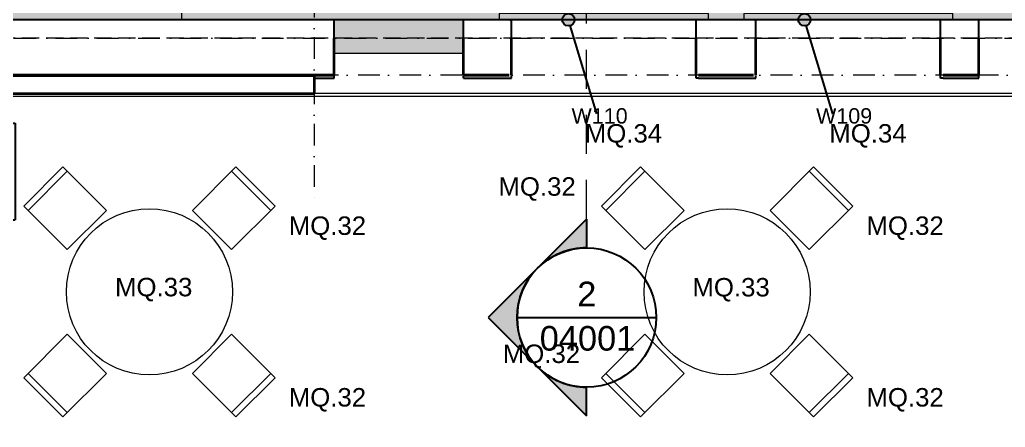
# Model space of a CAD drawing. Header units: millimetres. Extents: x -14278 to 101596, y -22378 to 34603.
# Drawn here: x 13807 to 21816, y -3161 to 150 of the extents above; entities that cross this region are included whole.
import ezdxf
from ezdxf.enums import TextEntityAlignment as Align

# ---------------------------------------------------------------- set-up
doc = ezdxf.new("R2010")
doc.units = ezdxf.units.MM
doc.header["$MEASUREMENT"] = 0
for name, pattern in [('Dot & Dashed', [335.138881, 176.388884, -88.194442, 0, -70.555556]), ('Hidden Line', [195.611112, 141.111112, -54.5]), ('Long Dashed', [529.166651, 317.499995, -211.666656])]:
    doc.linetypes.add(name, pattern=pattern)
for name, color, linetype in [('A-Zz_20_10_90-T_TextFFEInternal', 7, 'Continuous'), ('A-Zz_20_10_90-T_TextWindow', 7, 'Continuous'), ('A-Zz_60_50_80-P_MarkerSection', 7, 'Continuous'), ('NewA-Ee_25_10-M_WallsExternal', 7, 'Continuous'), ('NewA-Ee_30_40-M_Floors', 7, 'Continuous'), ('NewA-Ee_30_60-M_Pavements', 7, 'Continuous'), ('NewA-Ee_40_20-M_GeneralFFAndEInternalFixed', 7, 'Continuous'), ('NewA-Ee_40_20-M_GeneralFFAndEInternalMovable', 7, 'Continuous'), ('NewA-SL-M_SpacesExternal', 7, 'Continuous'), ('NewA-SL-M_SpacesInternal', 7, 'Continuous'), ('NewA-Zz_20_10_90-T_TextFFEInternal', 7, 'Continuous'), ('NewA-Zz_35_40_80-M_GridStructural', 7, 'Continuous'), ('NewA-Zz_50_10_70-P_BoundarySiteRed', 7, 'Continuous'), ('NewA-Zz_50_90_00-M_GrossInternal', 7, 'Continuous')]:
    doc.layers.add(name, color=color, linetype=linetype)
doc.styles.add('GENERATED_STYLE_1', font='')
doc.styles.get('GENERATED_STYLE_1').set_extended_font_data('Arial')

# ---------------------------------------------------------------- blocks, each defined once
blk = doc.blocks.new('Beam_1_1', base_point=(28050, 0))
at = {"layer": 'NewA-Ee_25_10-M_WallsExternal', "color": 6, "linetype": 'Hidden Line', "lineweight": 13}
blk.add_line((28050, 0), (8350, 0), dxfattribs=at)
blk = doc.blocks.new('RECREATION_DINING ROOM_118_18_1', base_point=(18506.4, 5622.1))
at = {"layer": 'NewA-SL-M_SpacesInternal', "color": 253, "linetype": 'Continuous', "lineweight": 13}
blk.add_line((16200, 150.3), (27899.7, 150.3), dxfattribs=at)
at = {"layer": 'NewA-SL-M_SpacesInternal', "color": 5, "lineweight": 70, "style": 'GENERATED_STYLE_1'}
for tag, height, p in [('ROOM_NAME', 200, (16634.6, 5929.9)), ('ROOM_NUMBER', 150, (16634.6, 5627.1)), ('adj_text', 150, (16634.6, 5391.4))]:
    blk.add_attdef(tag, text='', height=height, dxfattribs=at).set_placement(p, align=Align.TOP_LEFT)
blk = doc.blocks.new('BAR_119_19_1', base_point=(13074.2, -1043.6))
at = {"layer": 'NewA-SL-M_SpacesInternal', "color": 253, "linetype": 'Continuous', "lineweight": 13}
for p, q in [((15124.9, 6195.8), (13600.5, 6195.8)), ((13600.5, 6195.8), (13600.5, 4242)), ((15124.9, 4371.8), (15124.9, 6195.8)), ((14759.3, 4246.8), (14759.3, 4371.8)), ((14759.3, 4371.8), (15124.9, 4371.8)), ((15124.9, 4246.8), (14759.3, 4246.8)), ((15249.9, 4248), (15124.9, 4248)), ((15124.9, 4248), (15124.9, 4246.8)), ((15400.7, 4248), (15249.9, 4248)), ((12924.2, 4242), (12924.2, 496.7)), ((13600.5, 4242), (12924.2, 4242)), ((14759.3, 1222.6), (14759.3, 1347.6)), ((14759.3, 1347.6), (15249.9, 1347.6)), ((15249.9, 1347.6), (15400.7, 1347.6)), ((15124.9, 1222.6), (14759.3, 1222.6)), ((15124.9, 150.3), (15124.9, 1222.6)), ((12924.2, 496.7), (13275, 496.7)), ((13275, 496.7), (13275, 150.3)), ((13275, 150.3), (15124.9, 150.3))]:
    blk.add_line(p, q, dxfattribs=at)
at = {"layer": 'NewA-SL-M_SpacesInternal', "linetype": 'Continuous'}
for p, q in [((12378.2, -690), (12378.2, -1004.3)), ((12378.2, -690), (13770.3, -690)), ((13770.3, -690), (13770.3, -1004.3)), ((12378.2, -1004.3), (12378.2, -1240)), ((13770.3, -1004.3), (13770.3, -1240)), ((12378.2, -1240), (12378.2, -1475.7)), ((13770.3, -1240), (13770.3, -1475.7)), ((12378.2, -1475.7), (13770.3, -1475.7))]:
    blk.add_line(p, q, dxfattribs=at)
at = {"layer": 'NewA-SL-M_SpacesInternal', "color": 253, "linetype": 'Continuous', "lineweight": 13}
blk.add_arc((8431.2, 2797.8), 7118.7, 348.24578, 11.75422, dxfattribs=at)
at = {"layer": 'NewA-SL-M_SpacesInternal', "color": 5, "lineweight": 70, "style": 'GENERATED_STYLE_1'}
for tag, height, p in [('ROOM_NAME', 200, (12428.2, -735.7)), ('ROOM_NUMBER', 150, (12428.2, -1038.6)), ('adj_text', 150, (12428.2, -1274.3))]:
    blk.add_attdef(tag, text='', height=height, dxfattribs=at).set_placement(p, align=Align.TOP_LEFT)
blk = doc.blocks.new('TERRACE_Terrace_27_1', base_point=(12569.3, -4606.1))
at = {"layer": 'NewA-SL-M_SpacesExternal', "color": 253, "linetype": 'Continuous', "lineweight": 13}
blk.add_line((28524.7, -449.8), (7900.2, -449.8), dxfattribs=at)
at = {"layer": 'NewA-SL-M_SpacesExternal', "color": 5, "lineweight": 70, "style": 'GENERATED_STYLE_1'}
for tag, height, p in [('ROOM_NAME_0', 200, (11866, -4298.2)), ('ROOM_NAME_1', 150, (11866, -4601.1)), ('adj_text', 150, (11866, -4836.8))]:
    blk.add_attdef(tag, text='', height=height, dxfattribs=at).set_placement(p, align=Align.TOP_LEFT)
blk = doc.blocks.new('Mesh_1_1', base_point=(14339.9, 34603))
at = {"layer": 'NewA-Ee_30_60-M_Pavements', "color": 254, "linetype": 'Continuous', "lineweight": 13, "flags": 128}
blk.add_lwpolyline([(14339.9, 34603, -0.414214), (42830.6, 6112.3, -0.414214), (14339.9, -22378.4, -0.414214), (-14150.7, 6112.3, -0.414214)], format="xyb", close=True, dxfattribs=at)
blk.add_lwpolyline([(-474.7, 15724.7), (35324.7, 15724.7), (35324.7, 6075.3), (28524.7, 6075.3), (28524.7, -474.7), (7900.2, -474.7), (7900.2, 2666.8), (6124.7, 2666.8), (6124.7, 1525.3), (1425.3, 1525.3), (1425.3, 6075.3), (-474.7, 6075.3)], close=True, dxfattribs=at)
blk = doc.blocks.new('Slab_4_1', base_point=(11328, 15324.9))
at = {"layer": 'NewA-Ee_30_40-M_Floors', "linetype": 'Continuous', "lineweight": 13}
blk.add_hatch(color=254, dxfattribs=at).paths.add_polyline_path([(11328, 15324.9), (11328, 15099.7), (150.3, 15099.7), (150.3, 9350.5), (-124.9, 9350.5), (-124.9, 8300.5), (150.3, 8300.5), (150.3, 6700.3), (2050.3, 6700.3), (2050.3, 2150.3), (5499.7, 2150.3), (5499.7, 3091.8), (6214.3, 3091.8), (6214.3, 2766.8), (7714.3, 2766.8), (7714.3, 3091.8), (8455.6, 3091.8), (8500.3, 150.3), (16363.1, 150.3), (16363.1, -124.9), (17413.1, -124.9), (17413.1, 150.3), (27899.7, 150.3), (27899.7, 6700.3), (34699.7, 6700.3), (34699.7, 15099.7), (34639.4, 15099.7), (34639.4, 15324.9), (32809.4, 15324.9), (32809.4, 15099.7), (13158, 15099.7), (13158, 15324.9)])
at = {"layer": 'NewA-Ee_30_40-M_Floors', "color": 6, "linetype": 'Continuous', "lineweight": 13, "flags": 128}
blk.add_lwpolyline([(27899.7, 150.3), (17413.1, 150.3), (17413.1, -124.9), (16363.1, -124.9), (16363.1, 150.3), (8500.3, 150.3), (8455.6, 3091.8), (7714.3, 3091.8), (7714.3, 2766.8), (6214.3, 2766.8), (6214.3, 3091.8), (5499.7, 3091.8)], dxfattribs=at)
blk = doc.blocks.new('Wall_9_1', base_point=(28050, 0))
at = {"layer": 'NewA-Ee_25_10-M_WallsExternal', "linetype": 'Continuous'}
for p, q in [((16363.1, 133.9), (16363.1, 150.3)), ((16363.1, 70.4), (16363.1, 133.9)), ((17413.1, 133.9), (17413.1, 150.3)), ((17413.1, 70.4), (17413.1, 133.9)), ((17789.8, 150.3), (17802.8, 150.3)), ((17802.8, 133.9), (17802.8, 150.3)), ((17802.8, 70.4), (17802.8, 133.9)), ((19315.8, 150.3), (19302.8, 150.3)), ((19302.8, 133.9), (19302.8, 150.3)), ((19302.8, 70.4), (19302.8, 133.9)), ((19776.6, 150.3), (19789.6, 150.3)), ((19789.6, 133.9), (19789.6, 150.3)), ((19789.6, 70.4), (19789.6, 133.9)), ((21302.6, 150.3), (21289.6, 150.3)), ((21289.6, 133.9), (21289.6, 150.3)), ((21289.6, 70.4), (21289.6, 133.9)), ((21601.6, 133.9), (21601.6, 150.3)), ((21601.6, 70.4), (21601.6, 133.9)), ((16363.1, 0), (16363.1, 70.4)), ((17413.1, 0), (17413.1, 70.4)), ((17802.8, 25.1), (17802.8, 70.4)), ((17802.8, 0), (17802.8, 25.1)), ((19302.8, 25.1), (19302.8, 70.4)), ((19302.8, 0), (19302.8, 25.1)), ((19789.6, 25.1), (19789.6, 70.4)), ((19789.6, 0), (19789.6, 25.1)), ((21289.6, 25.1), (21289.6, 70.4)), ((21289.6, 0), (21289.6, 25.1)), ((21601.6, 0), (21601.6, 70.4)), ((16363.1, -304.8), (16200, -304.8)), ((16363.1, -324.9), (16363.1, -304.8)), ((17782.7, -304.8), (17413.1, -304.8)), ((17413.1, -324.9), (17413.1, -304.8)), ((17802.8, -324.9), (17802.8, -304.8)), ((19302.8, -324.9), (19302.8, -304.8)), ((19769.5, -304.8), (19322.9, -304.8)), ((19789.6, -324.9), (19789.6, -304.8)), ((21289.6, -324.9), (21289.6, -304.8)), ((21601.6, -304.8), (21309.7, -304.8)), ((21601.6, -324.9), (21601.6, -304.8)), ((17782.7, -324.9), (17802.8, -324.9)), ((19322.9, -324.9), (19302.8, -324.9)), ((19769.5, -324.9), (19789.6, -324.9)), ((21309.7, -324.9), (21289.6, -324.9))]:
    blk.add_line(p, q, dxfattribs=at)
at = {"layer": 'NewA-Ee_25_10-M_WallsExternal', "color": 92, "linetype": 'Continuous', "lineweight": 35}
for p, q in [((16363.1, -9.9), (16363.1, 0)), ((17413.1, -9.9), (17413.1, 0)), ((17802.8, -24.9), (17802.8, 0)), ((19302.8, -24.9), (19302.8, 0)), ((19789.6, -24.9), (19789.6, 0)), ((21289.6, -24.9), (21289.6, 0)), ((21601.6, -9.9), (21601.6, 0)), ((16363.1, -124.9), (16363.1, -9.9)), ((17413.1, -124.9), (17413.1, -9.9)), ((17802.8, -300), (17802.8, -24.9)), ((19302.8, -300), (19302.8, -24.9)), ((19789.6, -300), (19789.6, -24.9)), ((21289.6, -300), (21289.6, -24.9)), ((21601.6, -124.9), (21601.6, -9.9)), ((16363.1, -300), (16363.1, -124.9)), ((17413.1, -300), (17413.1, -124.9)), ((21601.6, -300), (21601.6, -124.9)), ((16363.1, -300), (16200, -300)), ((17782.7, -300), (17413.1, -300)), ((19769.5, -300), (19322.9, -300)), ((21601.6, -300), (21309.7, -300))]:
    blk.add_line(p, q, dxfattribs=at)
at = {"layer": 'NewA-Ee_25_10-M_WallsExternal', "linetype": 'Continuous', "flags": 128}
for points in [[(17789.8, 150.3), (17413.1, 150.3)], [(19776.6, 150.3), (19315.8, 150.3)], [(21601.6, 150.3), (21302.6, 150.3)], [(16200, -304.8), (16200, -324.9)], [(16200, -324.9), (16363.1, -324.9)], [(17413.1, -324.9), (17782.7, -324.9)], [(19322.9, -324.9), (19769.5, -324.9)], [(21309.7, -324.9), (21601.6, -324.9)]]:
    blk.add_lwpolyline(points, dxfattribs=at)
blk = doc.blocks.new('Wall_57_1', base_point=(16200, 0))
at = {"layer": 'NewA-Ee_25_10-M_WallsExternal', "color": 92, "linetype": 'Continuous', "lineweight": 35}
for p, q in [((16200, -300), (11740.3, -300)), ((16200, -304.8), (11740.3, -304.8))]:
    blk.add_line(p, q, dxfattribs=at)
at = {"layer": 'NewA-Ee_25_10-M_WallsExternal', "color": 92, "linetype": 'Continuous', "lineweight": 35, "flags": 128}
for points in [[(16200, -304.8), (16200, -449.8)], [(11740.3, -449.8), (16200, -449.8)]]:
    blk.add_lwpolyline(points, dxfattribs=at)
blk = doc.blocks.new('Standard grid marker')
at = {"layer": 'NewA-Zz_35_40_80-M_GridStructural', "color": 6, "linetype": 'Dot & Dashed', "lineweight": 13}
for p, q in [((1000, 0), (18130.8, 0)), ((18130.8, 0), (19130.8, 0))]:
    blk.add_line(p, q, dxfattribs=at)
at = {"layer": 'NewA-Zz_35_40_80-M_GridStructural', "style": 'GENERATED_STYLE_1'}
blk.add_attdef('AC_MarkerText_1', text='', height=250, rotation=90, dxfattribs=at).set_placement((-250, 14.3), align=Align.MIDDLE_CENTER)
blk = doc.blocks.new('Standard grid marker_2')
at = {"layer": 'NewA-Zz_35_40_80-M_GridStructural', "color": 6, "linetype": 'Dot & Dashed', "lineweight": 13}
blk.add_line((1000, 0), (40175.6, 0), dxfattribs=at)
at = {"layer": 'NewA-Zz_35_40_80-M_GridStructural', "style": 'GENERATED_STYLE_1'}
blk.add_attdef('AC_MarkerText_1', text='', height=250, dxfattribs=at).set_placement((41425.6, 14.3), align=Align.MIDDLE_CENTER)
blk = doc.blocks.new('Standard grid marker_4')
at = {"layer": 'NewA-Zz_35_40_80-M_GridStructural', "color": 6, "linetype": 'Dot & Dashed', "lineweight": 13}
blk.add_line((1000, 0), (40175.6, 0), dxfattribs=at)
blk = doc.blocks.new('Round Table 03 19')
at = {"layer": 'NewA-Ee_40_20-M_GeneralFFAndEInternalMovable', "color": 1, "linetype": 'Continuous', "lineweight": 18}
blk.add_circle((0, 0), 675, dxfattribs=at)
blk = doc.blocks.new('Chair 10 19')
at = {"layer": 'NewA-Ee_40_20-M_GeneralFFAndEInternalMovable', "color": 1, "linetype": 'Continuous', "lineweight": 18}
for p, q in [((450, 0), (0, 0)), ((0, 0), (0, -500)), ((450, -500), (450, 0)), ((0, -50), (450, -50)), ((0, -500), (450, -500))]:
    blk.add_line(p, q, dxfattribs=at)
blk = doc.blocks.new('Venetian Blind 19')
at = {"layer": 'NewA-Ee_40_20-M_GeneralFFAndEInternalFixed', "color": 1, "linetype": 'Continuous', "lineweight": 18}
for p, q in [((1700, 50), (0, 50)), ((0, 50), (0, 0)), ((0, 0), (1700, 0)), ((1700, 0), (1700, 50))]:
    blk.add_line(p, q, dxfattribs=at)
blk = doc.blocks.new('Line_55_1', base_point=(18495.5, -613.6))
at = {"layer": 'NewA-Zz_20_10_90-T_TextFFEInternal', "linetype": 'Continuous'}
blk.add_hatch(color=256, dxfattribs=at).paths.add_polyline_path([(18315.3, 150.3), (18311.5, 169.4), (18300.7, 185.6), (18284.5, 196.5), (18265.3, 200.3), (18246.2, 196.5), (18230, 185.6), (18219.1, 169.4), (18215.3, 150.3), (18219.1, 131.2), (18230, 114.9), (18246.2, 104.1), (18265.3, 100.3), (18284.5, 104.1), (18300.7, 114.9), (18311.5, 131.2)])
blk.add_line((18495.5, -613.6), (18279.8, 102.4), dxfattribs=at)
blk.add_circle((18265.3, 150.3), 50, dxfattribs=at)
blk = doc.blocks.new('Line_56_1', base_point=(20414, -613.6))
at = {"layer": 'NewA-Zz_20_10_90-T_TextFFEInternal', "linetype": 'Continuous'}
blk.add_hatch(color=256, dxfattribs=at).paths.add_polyline_path([(20233.8, 150.3), (20230, 169.4), (20219.1, 185.6), (20202.9, 196.5), (20183.8, 200.3), (20164.6, 196.5), (20148.4, 185.6), (20137.6, 169.4), (20133.8, 150.3), (20137.6, 131.2), (20148.4, 114.9), (20164.6, 104.1), (20183.8, 100.3), (20202.9, 104.1), (20219.1, 114.9), (20230, 131.2)])
blk.add_line((20414, -613.6), (20198.2, 102.4), dxfattribs=at)
blk.add_circle((20183.8, 150.3), 50, dxfattribs=at)
blk = doc.blocks.new('Label_9_1', base_point=(20080.8, -489.8))
at = {"layer": 'A-Zz_20_10_90-T_TextWindow', "insert": (20505.8, -568.4), "char_height": 125, "attachment_point": 2, "style": 'GENERATED_STYLE_1'}
blk.add_mtext('\\fArial|b0|i0|c0|p34;W109\\fArial|b0|i0|c0|p34;\\fArial|b0|i0|c0|p34;\\fArial|b0|i0|c0|p34;\\fArial|b0|i0|c0|p34;\\fArial|b0|i0|c0|p34;\\fArial|b0|i0|c0|p34;\\fArial|b0|i0|c0|p34;\\fArial|b0|i0|c0|p34;\\fArial|b0|i0|c0|p34;\\fArial|b0|i0|c0|p34;\\fArial|b0|i0|c0|p34;\\fArial|b0|i0|c0|p34;\\fArial|b0|i0|c0|p34;\\fArial|b0|i0|c0|p34;\\fArial|b0|i0|c0|p34;\\fArial|b0|i0|c0|p34;\\fArial|b0|i0|c0|p34;\\fArial|b0|i0|c0|p34;\\fArial|b0|i0|c0|p34;\\fArial|b0|i0|c0|p34;\\fArial|b0|i0|c0|p34;\\fArial|b0|i0|c0|p34;\\fArial|b0|i0|c0|p34;\\fArial|b0|i0|c0|p34;\\fArial|b0|i0|c0|p34;\\fArial|b0|i0|c0|p34;\\fArial|b0|i0|c0|p34;\\fArial|b0|i0|c0|p34;\\fArial|b0|i0|c0|p34;}', dxfattribs=at)
blk = doc.blocks.new('Label_10_1', base_point=(18093.9, -489.8))
at = {"layer": 'A-Zz_20_10_90-T_TextWindow', "insert": (18518.9, -568.4), "char_height": 125, "attachment_point": 2, "style": 'GENERATED_STYLE_1'}
blk.add_mtext('\\fArial|b0|i0|c0|p34;W110\\fArial|b0|i0|c0|p34;\\fArial|b0|i0|c0|p34;\\fArial|b0|i0|c0|p34;\\fArial|b0|i0|c0|p34;\\fArial|b0|i0|c0|p34;\\fArial|b0|i0|c0|p34;\\fArial|b0|i0|c0|p34;\\fArial|b0|i0|c0|p34;\\fArial|b0|i0|c0|p34;\\fArial|b0|i0|c0|p34;\\fArial|b0|i0|c0|p34;\\fArial|b0|i0|c0|p34;\\fArial|b0|i0|c0|p34;\\fArial|b0|i0|c0|p34;\\fArial|b0|i0|c0|p34;\\fArial|b0|i0|c0|p34;\\fArial|b0|i0|c0|p34;\\fArial|b0|i0|c0|p34;\\fArial|b0|i0|c0|p34;\\fArial|b0|i0|c0|p34;\\fArial|b0|i0|c0|p34;\\fArial|b0|i0|c0|p34;\\fArial|b0|i0|c0|p34;\\fArial|b0|i0|c0|p34;\\fArial|b0|i0|c0|p34;\\fArial|b0|i0|c0|p34;\\fArial|b0|i0|c0|p34;\\fArial|b0|i0|c0|p34;\\fArial|b0|i0|c0|p34;}', dxfattribs=at)
blk = doc.blocks.new('Label_52_1', base_point=(14470.4, -1862.5))
at = {"layer": 'A-Zz_20_10_90-T_TextFFEInternal', "insert": (14895.4, -1946.8), "char_height": 150, "attachment_point": 2, "style": 'GENERATED_STYLE_1'}
blk.add_mtext('\\fArial|b0|i0|c0|p34;MQ.33\\fArial|b0|i0|c0|p34;\\fArial|b0|i0|c0|p34;\\fArial|b0|i0|c0|p34;\\fArial|b0|i0|c0|p34;\\fArial|b0|i0|c0|p34;\\fArial|b0|i0|c0|p34;\\fArial|b0|i0|c0|p34;\\fArial|b0|i0|c0|p34;\\fArial|b0|i0|c0|p34;\\fArial|b0|i0|c0|p34;\\fArial|b0|i0|c0|p34;\\fArial|b0|i0|c0|p34;\\fArial|b0|i0|c0|p34;\\fArial|b0|i0|c0|p34;\\fArial|b0|i0|c0|p34;\\fArial|b0|i0|c0|p34;\\fArial|b0|i0|c0|p34;\\fArial|b0|i0|c0|p34;\\fArial|b0|i0|c0|p34;\\fArial|b0|i0|c0|p34;\\fArial|b0|i0|c0|p34;\\fArial|b0|i0|c0|p34;\\fArial|b0|i0|c0|p34;\\fArial|b0|i0|c0|p34;\\fArial|b0|i0|c0|p34;\\fArial|b0|i0|c0|p34;\\fArial|b0|i0|c0|p34;\\fArial|b0|i0|c0|p34;\\fArial|b0|i0|c0|p34;}', dxfattribs=at)
blk = doc.blocks.new('Label_53_1', base_point=(19162.3, -1863.8))
at = {"layer": 'A-Zz_20_10_90-T_TextFFEInternal', "insert": (19587.3, -1948.1), "char_height": 150, "attachment_point": 2, "style": 'GENERATED_STYLE_1'}
blk.add_mtext('\\fArial|b0|i0|c0|p34;MQ.33\\fArial|b0|i0|c0|p34;\\fArial|b0|i0|c0|p34;\\fArial|b0|i0|c0|p34;\\fArial|b0|i0|c0|p34;\\fArial|b0|i0|c0|p34;\\fArial|b0|i0|c0|p34;\\fArial|b0|i0|c0|p34;\\fArial|b0|i0|c0|p34;\\fArial|b0|i0|c0|p34;\\fArial|b0|i0|c0|p34;\\fArial|b0|i0|c0|p34;\\fArial|b0|i0|c0|p34;\\fArial|b0|i0|c0|p34;\\fArial|b0|i0|c0|p34;\\fArial|b0|i0|c0|p34;\\fArial|b0|i0|c0|p34;\\fArial|b0|i0|c0|p34;\\fArial|b0|i0|c0|p34;\\fArial|b0|i0|c0|p34;\\fArial|b0|i0|c0|p34;\\fArial|b0|i0|c0|p34;\\fArial|b0|i0|c0|p34;\\fArial|b0|i0|c0|p34;\\fArial|b0|i0|c0|p34;\\fArial|b0|i0|c0|p34;\\fArial|b0|i0|c0|p34;\\fArial|b0|i0|c0|p34;\\fArial|b0|i0|c0|p34;\\fArial|b0|i0|c0|p34;}', dxfattribs=at)
blk = doc.blocks.new('Label_115_1', base_point=(15882.2, -2757.9))
at = {"layer": 'A-Zz_20_10_90-T_TextFFEInternal', "insert": (16307.2, -2842.2), "char_height": 150, "attachment_point": 2, "style": 'GENERATED_STYLE_1'}
blk.add_mtext('\\fArial|b0|i0|c0|p34;MQ.32\\fArial|b0|i0|c0|p34;\\fArial|b0|i0|c0|p34;\\fArial|b0|i0|c0|p34;\\fArial|b0|i0|c0|p34;\\fArial|b0|i0|c0|p34;\\fArial|b0|i0|c0|p34;\\fArial|b0|i0|c0|p34;\\fArial|b0|i0|c0|p34;\\fArial|b0|i0|c0|p34;\\fArial|b0|i0|c0|p34;\\fArial|b0|i0|c0|p34;\\fArial|b0|i0|c0|p34;\\fArial|b0|i0|c0|p34;\\fArial|b0|i0|c0|p34;\\fArial|b0|i0|c0|p34;\\fArial|b0|i0|c0|p34;\\fArial|b0|i0|c0|p34;\\fArial|b0|i0|c0|p34;\\fArial|b0|i0|c0|p34;\\fArial|b0|i0|c0|p34;\\fArial|b0|i0|c0|p34;\\fArial|b0|i0|c0|p34;\\fArial|b0|i0|c0|p34;\\fArial|b0|i0|c0|p34;\\fArial|b0|i0|c0|p34;\\fArial|b0|i0|c0|p34;\\fArial|b0|i0|c0|p34;\\fArial|b0|i0|c0|p34;\\fArial|b0|i0|c0|p34;}', dxfattribs=at)
blk = doc.blocks.new('Label_116_1', base_point=(15882.2, -1363.6))
at = {"layer": 'A-Zz_20_10_90-T_TextFFEInternal', "insert": (16307.2, -1447.9), "char_height": 150, "attachment_point": 2, "style": 'GENERATED_STYLE_1'}
blk.add_mtext('\\fArial|b0|i0|c0|p34;MQ.32\\fArial|b0|i0|c0|p34;\\fArial|b0|i0|c0|p34;\\fArial|b0|i0|c0|p34;\\fArial|b0|i0|c0|p34;\\fArial|b0|i0|c0|p34;\\fArial|b0|i0|c0|p34;\\fArial|b0|i0|c0|p34;\\fArial|b0|i0|c0|p34;\\fArial|b0|i0|c0|p34;\\fArial|b0|i0|c0|p34;\\fArial|b0|i0|c0|p34;\\fArial|b0|i0|c0|p34;\\fArial|b0|i0|c0|p34;\\fArial|b0|i0|c0|p34;\\fArial|b0|i0|c0|p34;\\fArial|b0|i0|c0|p34;\\fArial|b0|i0|c0|p34;\\fArial|b0|i0|c0|p34;\\fArial|b0|i0|c0|p34;\\fArial|b0|i0|c0|p34;\\fArial|b0|i0|c0|p34;\\fArial|b0|i0|c0|p34;\\fArial|b0|i0|c0|p34;\\fArial|b0|i0|c0|p34;\\fArial|b0|i0|c0|p34;\\fArial|b0|i0|c0|p34;\\fArial|b0|i0|c0|p34;\\fArial|b0|i0|c0|p34;\\fArial|b0|i0|c0|p34;}', dxfattribs=at)
blk = doc.blocks.new('Label_117_1', base_point=(20576.4, -1363.6))
at = {"layer": 'A-Zz_20_10_90-T_TextFFEInternal', "insert": (21001.4, -1447.9), "char_height": 150, "attachment_point": 2, "style": 'GENERATED_STYLE_1'}
blk.add_mtext('\\fArial|b0|i0|c0|p34;MQ.32\\fArial|b0|i0|c0|p34;\\fArial|b0|i0|c0|p34;\\fArial|b0|i0|c0|p34;\\fArial|b0|i0|c0|p34;\\fArial|b0|i0|c0|p34;\\fArial|b0|i0|c0|p34;\\fArial|b0|i0|c0|p34;\\fArial|b0|i0|c0|p34;\\fArial|b0|i0|c0|p34;\\fArial|b0|i0|c0|p34;\\fArial|b0|i0|c0|p34;\\fArial|b0|i0|c0|p34;\\fArial|b0|i0|c0|p34;\\fArial|b0|i0|c0|p34;\\fArial|b0|i0|c0|p34;\\fArial|b0|i0|c0|p34;\\fArial|b0|i0|c0|p34;\\fArial|b0|i0|c0|p34;\\fArial|b0|i0|c0|p34;\\fArial|b0|i0|c0|p34;\\fArial|b0|i0|c0|p34;\\fArial|b0|i0|c0|p34;\\fArial|b0|i0|c0|p34;\\fArial|b0|i0|c0|p34;\\fArial|b0|i0|c0|p34;\\fArial|b0|i0|c0|p34;\\fArial|b0|i0|c0|p34;\\fArial|b0|i0|c0|p34;\\fArial|b0|i0|c0|p34;}', dxfattribs=at)
blk = doc.blocks.new('Label_118_1', base_point=(20576.4, -2757.9))
at = {"layer": 'A-Zz_20_10_90-T_TextFFEInternal', "insert": (21001.4, -2842.2), "char_height": 150, "attachment_point": 2, "style": 'GENERATED_STYLE_1'}
blk.add_mtext('\\fArial|b0|i0|c0|p34;MQ.32\\fArial|b0|i0|c0|p34;\\fArial|b0|i0|c0|p34;\\fArial|b0|i0|c0|p34;\\fArial|b0|i0|c0|p34;\\fArial|b0|i0|c0|p34;\\fArial|b0|i0|c0|p34;\\fArial|b0|i0|c0|p34;\\fArial|b0|i0|c0|p34;\\fArial|b0|i0|c0|p34;\\fArial|b0|i0|c0|p34;\\fArial|b0|i0|c0|p34;\\fArial|b0|i0|c0|p34;\\fArial|b0|i0|c0|p34;\\fArial|b0|i0|c0|p34;\\fArial|b0|i0|c0|p34;\\fArial|b0|i0|c0|p34;\\fArial|b0|i0|c0|p34;\\fArial|b0|i0|c0|p34;\\fArial|b0|i0|c0|p34;\\fArial|b0|i0|c0|p34;\\fArial|b0|i0|c0|p34;\\fArial|b0|i0|c0|p34;\\fArial|b0|i0|c0|p34;\\fArial|b0|i0|c0|p34;\\fArial|b0|i0|c0|p34;\\fArial|b0|i0|c0|p34;\\fArial|b0|i0|c0|p34;\\fArial|b0|i0|c0|p34;\\fArial|b0|i0|c0|p34;}', dxfattribs=at)
blk = doc.blocks.new('Label_123_1', base_point=(17586, -1045.4))
at = {"layer": 'A-Zz_20_10_90-T_TextFFEInternal', "insert": (18011, -1129.7), "char_height": 150, "attachment_point": 2, "style": 'GENERATED_STYLE_1'}
blk.add_mtext('\\fArial|b0|i0|c0|p34;MQ.32\\fArial|b0|i0|c0|p34;\\fArial|b0|i0|c0|p34;\\fArial|b0|i0|c0|p34;\\fArial|b0|i0|c0|p34;\\fArial|b0|i0|c0|p34;\\fArial|b0|i0|c0|p34;\\fArial|b0|i0|c0|p34;\\fArial|b0|i0|c0|p34;\\fArial|b0|i0|c0|p34;\\fArial|b0|i0|c0|p34;\\fArial|b0|i0|c0|p34;\\fArial|b0|i0|c0|p34;\\fArial|b0|i0|c0|p34;\\fArial|b0|i0|c0|p34;\\fArial|b0|i0|c0|p34;\\fArial|b0|i0|c0|p34;\\fArial|b0|i0|c0|p34;\\fArial|b0|i0|c0|p34;\\fArial|b0|i0|c0|p34;\\fArial|b0|i0|c0|p34;\\fArial|b0|i0|c0|p34;\\fArial|b0|i0|c0|p34;\\fArial|b0|i0|c0|p34;\\fArial|b0|i0|c0|p34;\\fArial|b0|i0|c0|p34;\\fArial|b0|i0|c0|p34;\\fArial|b0|i0|c0|p34;\\fArial|b0|i0|c0|p34;\\fArial|b0|i0|c0|p34;}', dxfattribs=at)
blk = doc.blocks.new('Label_124_1', base_point=(17621.3, -2404.4))
at = {"layer": 'A-Zz_20_10_90-T_TextFFEInternal', "insert": (18046.3, -2488.7), "char_height": 150, "attachment_point": 2, "style": 'GENERATED_STYLE_1'}
blk.add_mtext('\\fArial|b0|i0|c0|p34;MQ.32\\fArial|b0|i0|c0|p34;\\fArial|b0|i0|c0|p34;\\fArial|b0|i0|c0|p34;\\fArial|b0|i0|c0|p34;\\fArial|b0|i0|c0|p34;\\fArial|b0|i0|c0|p34;\\fArial|b0|i0|c0|p34;\\fArial|b0|i0|c0|p34;\\fArial|b0|i0|c0|p34;\\fArial|b0|i0|c0|p34;\\fArial|b0|i0|c0|p34;\\fArial|b0|i0|c0|p34;\\fArial|b0|i0|c0|p34;\\fArial|b0|i0|c0|p34;\\fArial|b0|i0|c0|p34;\\fArial|b0|i0|c0|p34;\\fArial|b0|i0|c0|p34;\\fArial|b0|i0|c0|p34;\\fArial|b0|i0|c0|p34;\\fArial|b0|i0|c0|p34;\\fArial|b0|i0|c0|p34;\\fArial|b0|i0|c0|p34;\\fArial|b0|i0|c0|p34;\\fArial|b0|i0|c0|p34;\\fArial|b0|i0|c0|p34;\\fArial|b0|i0|c0|p34;\\fArial|b0|i0|c0|p34;\\fArial|b0|i0|c0|p34;\\fArial|b0|i0|c0|p34;}', dxfattribs=at)
blk = doc.blocks.new('Label_137_1', base_point=(18287.8, -613.6))
at = {"layer": 'A-Zz_20_10_90-T_TextFFEInternal', "insert": (18712.8, -697.9), "char_height": 150, "attachment_point": 2, "style": 'GENERATED_STYLE_1'}
blk.add_mtext('\\fArial|b0|i0|c0|p34;MQ.34\\fArial|b0|i0|c0|p34;\\fArial|b0|i0|c0|p34;\\fArial|b0|i0|c0|p34;\\fArial|b0|i0|c0|p34;\\fArial|b0|i0|c0|p34;\\fArial|b0|i0|c0|p34;\\fArial|b0|i0|c0|p34;\\fArial|b0|i0|c0|p34;\\fArial|b0|i0|c0|p34;\\fArial|b0|i0|c0|p34;\\fArial|b0|i0|c0|p34;\\fArial|b0|i0|c0|p34;\\fArial|b0|i0|c0|p34;\\fArial|b0|i0|c0|p34;\\fArial|b0|i0|c0|p34;\\fArial|b0|i0|c0|p34;\\fArial|b0|i0|c0|p34;\\fArial|b0|i0|c0|p34;\\fArial|b0|i0|c0|p34;\\fArial|b0|i0|c0|p34;\\fArial|b0|i0|c0|p34;\\fArial|b0|i0|c0|p34;\\fArial|b0|i0|c0|p34;\\fArial|b0|i0|c0|p34;\\fArial|b0|i0|c0|p34;\\fArial|b0|i0|c0|p34;\\fArial|b0|i0|c0|p34;\\fArial|b0|i0|c0|p34;\\fArial|b0|i0|c0|p34;}', dxfattribs=at)
blk = doc.blocks.new('Label_138_1', base_point=(20274.6, -613.6))
at = {"layer": 'A-Zz_20_10_90-T_TextFFEInternal', "insert": (20699.6, -697.9), "char_height": 150, "attachment_point": 2, "style": 'GENERATED_STYLE_1'}
blk.add_mtext('\\fArial|b0|i0|c0|p34;MQ.34\\fArial|b0|i0|c0|p34;\\fArial|b0|i0|c0|p34;\\fArial|b0|i0|c0|p34;\\fArial|b0|i0|c0|p34;\\fArial|b0|i0|c0|p34;\\fArial|b0|i0|c0|p34;\\fArial|b0|i0|c0|p34;\\fArial|b0|i0|c0|p34;\\fArial|b0|i0|c0|p34;\\fArial|b0|i0|c0|p34;\\fArial|b0|i0|c0|p34;\\fArial|b0|i0|c0|p34;\\fArial|b0|i0|c0|p34;\\fArial|b0|i0|c0|p34;\\fArial|b0|i0|c0|p34;\\fArial|b0|i0|c0|p34;\\fArial|b0|i0|c0|p34;\\fArial|b0|i0|c0|p34;\\fArial|b0|i0|c0|p34;\\fArial|b0|i0|c0|p34;\\fArial|b0|i0|c0|p34;\\fArial|b0|i0|c0|p34;\\fArial|b0|i0|c0|p34;\\fArial|b0|i0|c0|p34;\\fArial|b0|i0|c0|p34;\\fArial|b0|i0|c0|p34;\\fArial|b0|i0|c0|p34;\\fArial|b0|i0|c0|p34;\\fArial|b0|i0|c0|p34;}', dxfattribs=at)
blk = doc.blocks.new('Cutting Plane_10_1', base_point=(18413.7, -2269))
at = {"layer": 'A-Zz_60_50_80-P_MarkerSection', "linetype": 'Continuous'}
for points in [[(18413.7, -1469), (18413.7, -1703.3, 0.198912), (18013.7, -1869)], [(18013.7, -2669, -0.414214), (18013.7, -1869), (17613.7, -2269)], [(18413.7, -3069), (18413.7, -2834.7, -0.198912), (18013.7, -2669)]]:
    blk.add_hatch(color=256, dxfattribs=at).paths.add_polyline_path(points)
at = {"layer": 'A-Zz_60_50_80-P_MarkerSection', "color": 6, "linetype": 'Long Dashed', "lineweight": 13}
blk.add_line((18413.7, -1469), (18413.7, 2731), dxfattribs=at)
at = {"layer": 'A-Zz_60_50_80-P_MarkerSection', "linetype": 'Continuous'}
for p, q in [((18013.7, -1869), (18413.7, -1469)), ((18413.7, -1469), (18413.7, -1703.3)), ((18013.7, -1869), (17613.7, -2269)), ((17613.7, -2269), (18013.7, -2669)), ((17848, -2269), (18979.4, -2269)), ((18013.7, -2669), (18413.7, -3069)), ((18413.7, -3069), (18413.7, -2834.7))]:
    blk.add_line(p, q, dxfattribs=at)
blk.add_circle((18413.7, -2269), 565.7, dxfattribs=at)
for start, end in [(90, 135), (135, 225), (225, 270)]:
    blk.add_arc((18413.7, -2269), 565.7, start, end, dxfattribs=at)
at = {"layer": 'A-Zz_60_50_80-P_MarkerSection', "char_height": 200, "attachment_point": 7, "style": 'GENERATED_STYLE_1'}
for s, insert in [('\\A1;{\\fArial|b0|i0|c0|p34;2}', (18337.4, -2177.5)), ('\\A1;{\\fArial|b0|i0|c0|p34;04001}', (18032.3, -2540.9))]:
    blk.add_mtext(s, dxfattribs=dict(at, insert=insert))

msp = doc.modelspace()

# ---------------------------------------------------------------- hatches: boundary and pattern name
at = {"layer": 'NewA-Zz_50_90_00-M_GrossInternal', "linetype": 'Continuous', "lineweight": 140}
msp.add_hatch(color=1, dxfattribs=at).paths.add_polyline_path([(150.3, 15099.7), (34699.7, 15099.7), (34699.7, 6700.3), (27899.7, 6700.3), (27899.7, 150.3), (8500.3, 150.3), (8500.3, 3091.8), (5499.7, 3091.8), (5499.7, 2150.3), (2050.3, 2150.3), (2050.3, 6700.3), (150.3, 6700.3)])

# ---------------------------------------------------------------- linework, layer by layer
at = {"layer": 'NewA-Zz_50_10_70-P_BoundarySiteRed', "color": 1, "linetype": 'Continuous', "lineweight": 140}
msp.add_circle((14339.9, 6112.3), 28490.7, dxfattribs=at)
at = {"layer": 'NewA-Zz_50_90_00-M_GrossInternal', "linetype": 'Continuous', "flags": 128}
msp.add_lwpolyline([(150.3, 15099.7), (34699.7, 15099.7), (34699.7, 6700.3), (27899.7, 6700.3), (27899.7, 150.3), (8500.3, 150.3), (8500.3, 3091.8), (5499.7, 3091.8), (5499.7, 2150.3), (2050.3, 2150.3), (2050.3, 6700.3), (150.3, 6700.3)], close=True, dxfattribs=at)

# ---------------------------------------------------------------- block references
at = {"layer": 'A-Zz_20_10_90-T_TextFFEInternal', "color": 6, "linetype": 'Continuous', "lineweight": 13}
for name, p in [('Label_137_1', (18287.8, -613.6)), ('Label_138_1', (20274.6, -613.6)), ('Label_123_1', (17586, -1045.4)), ('Label_116_1', (15882.2, -1363.6)), ('Label_117_1', (20576.4, -1363.6)), ('Label_52_1', (14470.4, -1862.5)), ('Label_53_1', (19162.3, -1863.8)), ('Label_124_1', (17621.3, -2404.4)), ('Label_115_1', (15882.2, -2757.9)), ('Label_118_1', (20576.4, -2757.9))]:
    msp.add_blockref(name, p, dxfattribs=at)
at = {"layer": 'A-Zz_20_10_90-T_TextWindow', "color": 6, "linetype": 'Continuous', "lineweight": 13}
for name, p in [('Label_10_1', (18093.9, -489.8)), ('Label_9_1', (20080.8, -489.8))]:
    msp.add_blockref(name, p, dxfattribs=at)
at = {"layer": 'A-Zz_60_50_80-P_MarkerSection', "color": 6, "lineweight": 13}
msp.add_blockref('Cutting Plane_10_1', (18413.7, -2269), dxfattribs=at)
at = {"layer": 'NewA-Ee_25_10-M_WallsExternal', "color": 6, "lineweight": 13}
msp.add_blockref('Beam_1_1', (28050, 0), dxfattribs=at)
at = {"layer": 'NewA-Ee_25_10-M_WallsExternal', "color": 92, "lineweight": 35}
for name, p in [('Wall_57_1', (16200, 0)), ('Wall_9_1', (28050, 0))]:
    msp.add_blockref(name, p, dxfattribs=at)
at = {"layer": 'NewA-Ee_30_40-M_Floors', "color": 6, "linetype": 'Continuous', "lineweight": 13}
msp.add_blockref('Slab_4_1', (11328, 15324.9), dxfattribs=at)
at = {"layer": 'NewA-Ee_30_60-M_Pavements', "color": 254, "lineweight": 13}
msp.add_blockref('Mesh_1_1', (14339.9, 34603), dxfattribs=at)
at = {"layer": 'NewA-Ee_40_20-M_GeneralFFAndEInternalFixed', "color": 6, "linetype": 'Continuous', "lineweight": 13, "zscale": 1000}
for p in [(17702.8, 150.3), (19689.6, 150.3)]:
    msp.add_blockref('Venetian Blind 19', p, dxfattribs=at)
at = {"layer": 'NewA-Ee_40_20-M_GeneralFFAndEInternalMovable', "color": 6, "linetype": 'Continuous', "lineweight": 13, "zscale": 1000}
for p, rotation in [((13839, -1363.6), 44.99999999999999), ((18533.3, -1363.6), 44.99999999999999), ((15882.2, -2757.9), 225), ((20576.4, -2757.9), 225)]:
    msp.add_blockref('Chair 10 19', p, dxfattribs=dict(at, rotation=rotation))
at = {"layer": 'NewA-Ee_40_20-M_GeneralFFAndEInternalMovable', "color": 6, "linetype": 'Continuous', "lineweight": 13, "xscale": -1, "zscale": 1000}
for p, rotation in [((15882.2, -1363.6), 315), ((20576.4, -1363.6), 315), ((13839, -2757.9), 134.9999999999999), ((18533.3, -2757.9), 134.9999999999999)]:
    msp.add_blockref('Chair 10 19', p, dxfattribs=dict(at, rotation=rotation))
at = {"layer": 'NewA-Ee_40_20-M_GeneralFFAndEInternalMovable', "color": 6, "linetype": 'Continuous', "lineweight": 13, "zscale": 1000}
for p in [(14860.6, -2060.8), (19554.9, -2060.8)]:
    msp.add_blockref('Round Table 03 19', p, dxfattribs=at)
at = {"layer": 'NewA-SL-M_SpacesExternal', "linetype": 'Continuous'}
msp.add_blockref('TERRACE_Terrace_27_1', (12569.3, -4606.1), dxfattribs=at)
at = {"layer": 'NewA-SL-M_SpacesInternal', "linetype": 'Continuous'}
msp.add_blockref('RECREATION_DINING ROOM_118_18_1', (18506.4, 5622.1), dxfattribs=at)
msp.add_blockref('BAR_119_19_1', (13074.2, -1043.6), dxfattribs=at).add_auto_attribs({'ROOM_NAME': 'BAR', 'ROOM_NUMBER': '119', 'adj_text': 'Area: 12.9 m2'})
at = {"layer": 'NewA-Zz_20_10_90-T_TextFFEInternal', "linetype": 'Continuous'}
for name, p in [('Line_55_1', (18495.5, -613.6)), ('Line_56_1', (20414, -613.6))]:
    msp.add_blockref(name, p, dxfattribs=at)
at = {"layer": 'NewA-Zz_35_40_80-M_GridStructural', "color": 1, "linetype": 'Continuous', "lineweight": 18, "zscale": 1000}
for name, p, rotation in [('Standard grid marker', (16200, 17770.2), 270), ('Standard grid marker_4', (39523.3, -300), 180)]:
    msp.add_blockref(name, p, dxfattribs=dict(at, rotation=rotation))
msp.add_blockref('Standard grid marker_2', (-1652.3, 0), dxfattribs=at)

doc.saveas('drawing.dxf')
